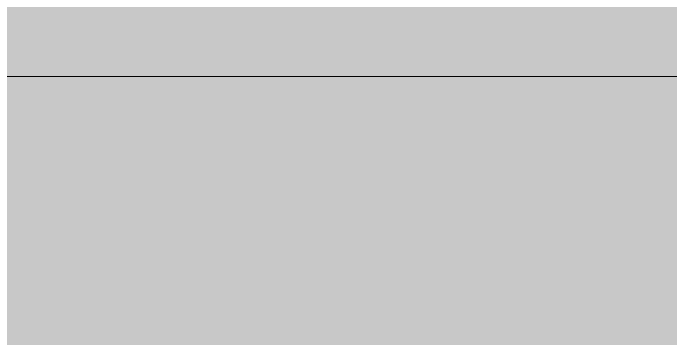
# Model space of a CAD drawing. Header units: inches. Extents: x 1750 to 8392, y -297 to 660.
# Drawn here: x 2328.199 to 2329.501, y 135.481 to 136.125 of the extents above; entities that cross this region are included whole.
import ezdxf

# ---------------------------------------------------------------- set-up
doc = ezdxf.new("R2010")
doc.units = ezdxf.units.IN
doc.header["$MEASUREMENT"] = 0
doc.linetypes.add('Grid Line 1_2_', pattern=[0.875, 0.5, -0.125, 0.125, -0.125])
for name, color, linetype, lineweight in [('0-1', 7, 'Continuous', 5), ('A-FLOR-3', 192, 'Continuous', 5), ('A-FLOR-LEVL-1', 51, 'Grid Line 1_2_', 9)]:
    doc.layers.add(name, color=color, linetype=linetype, lineweight=lineweight)

# ---------------------------------------------------------------- blocks, each defined once
blk = doc.blocks.new('CTR - 1st Phase -Stairs _ Elevators_rvt-1-BUILDING ELEVATION - EAST')
at = {"layer": 'A-FLOR-LEVL-1'}
blk.add_line((1830.1984, 136), (4168.7145, 136), dxfattribs=at)

msp = doc.modelspace()

# ---------------------------------------------------------------- hatches: boundary and pattern name
at = {"layer": 'A-FLOR-3'}
msp.add_hatch(color=256, dxfattribs=at).paths.add_polyline_path([(2286.3151, 135.25), (2329.7737, 135.25), (2329.7737, 136.25), (2216.4487, 136.25), (2216.4487, 135.25), (2278.8041, 135.25)], flags=0)

# ---------------------------------------------------------------- linework, layer by layer
at = {"layer": 'A-FLOR-LEVL-1'}
msp.add_line((1830.9484, 136), (4167.9645, 136), dxfattribs=at)

# ---------------------------------------------------------------- block references
at = {"layer": '0-1'}
msp.add_blockref('CTR - 1st Phase -Stairs _ Elevators_rvt-1-BUILDING ELEVATION - EAST', (0, 0), dxfattribs=at)

doc.saveas('drawing.dxf')
